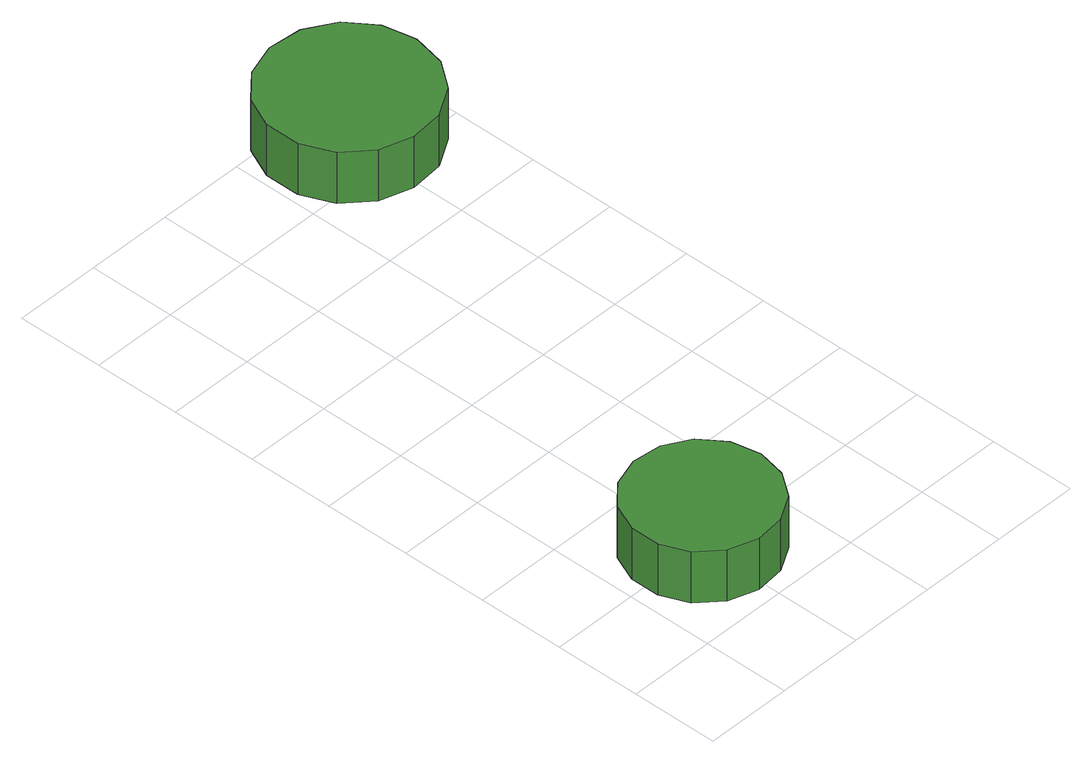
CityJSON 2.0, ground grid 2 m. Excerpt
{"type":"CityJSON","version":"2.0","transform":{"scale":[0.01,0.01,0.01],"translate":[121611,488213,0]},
"CityObjects":{
"tree1":{"type":"SolitaryVegetationObject","attributes":{"function":"something"},"geometry":[{"type":"MultiSurface","lod":"1","boundaries":[[[0,1,2,3,4,5,6,7,8,9,10,11,12,13,14]],[[15,16,17,18,19,20,21,22,23,24,25,26,27,28,29]],[[0,29,28,1]],[[1,28,27,2]],[[2,27,26,3]],[[3,26,25,4]],[[4,25,24,5]],[[5,24,23,6]],[[6,23,22,7]],[[7,22,21,8]],[[8,21,20,9]],[[9,20,19,10]],[[10,19,18,11]],[[11,18,17,12]],[[12,17,16,13]],[[13,16,15,14]],[[14,15,29,0]]]}]},
"tree2":{"type":"SolitaryVegetationObject","attributes":{"function":"something"},"geometry":[{"type":"MultiSurface","lod":"1","boundaries":[[[30,31,32,33,34,35,36,37,38,39,40,41,42,43,44]],[[45,46,47,48,49,50,51,52,53,54,55,56,57,58,59]],[[30,59,58,31]],[[31,58,57,32]],[[32,57,56,33]],[[33,56,55,34]],[[34,55,54,35]],[[35,54,53,36]],[[36,53,52,37]],[[37,52,51,38]],[[38,51,50,39]],[[39,50,49,40]],[[40,49,48,41]],[[41,48,47,42]],[[42,47,46,43]],[[43,46,45,44]],[[44,45,59,30]]]}]}
},
"vertices":[
[365,200,161],[351,267,161],[310,323,161],[251,357,161],[183,364,161],[117,343,161],[66,297,161],[39,234,161],[39,166,161],[66,103,161],[117,57,161],[183,36,161],[251,43,161],[310,77,161],[351,133,161],[351,133,32],[310,77,32],[251,43,32],[183,36,32],[117,57,32],[66,103,32],[39,166,32],[39,234,32],[66,297,32],[117,343,32],[183,364,32],[251,357,32],[310,323,32],[351,267,32],[365,200,32],
[690,1400,289],[674,1477,289],[627,1541,289],[559,1581,289],[480,1589,289],[405,1565,289],[346,1512,289],[314,1440,289],[314,1360,289],[346,1288,289],[405,1235,289],[480,1211,289],[559,1219,289],[627,1259,289],[674,1323,289],[674,1323,160],[627,1259,160],[559,1219,160],[480,1211,160],[405,1235,160],[346,1288,160],[314,1360,160],[314,1440,160],[346,1512,160],[405,1565,160],[480,1589,160],[559,1581,160],[627,1541,160],[674,1477,160],[690,1400,160]
]}
